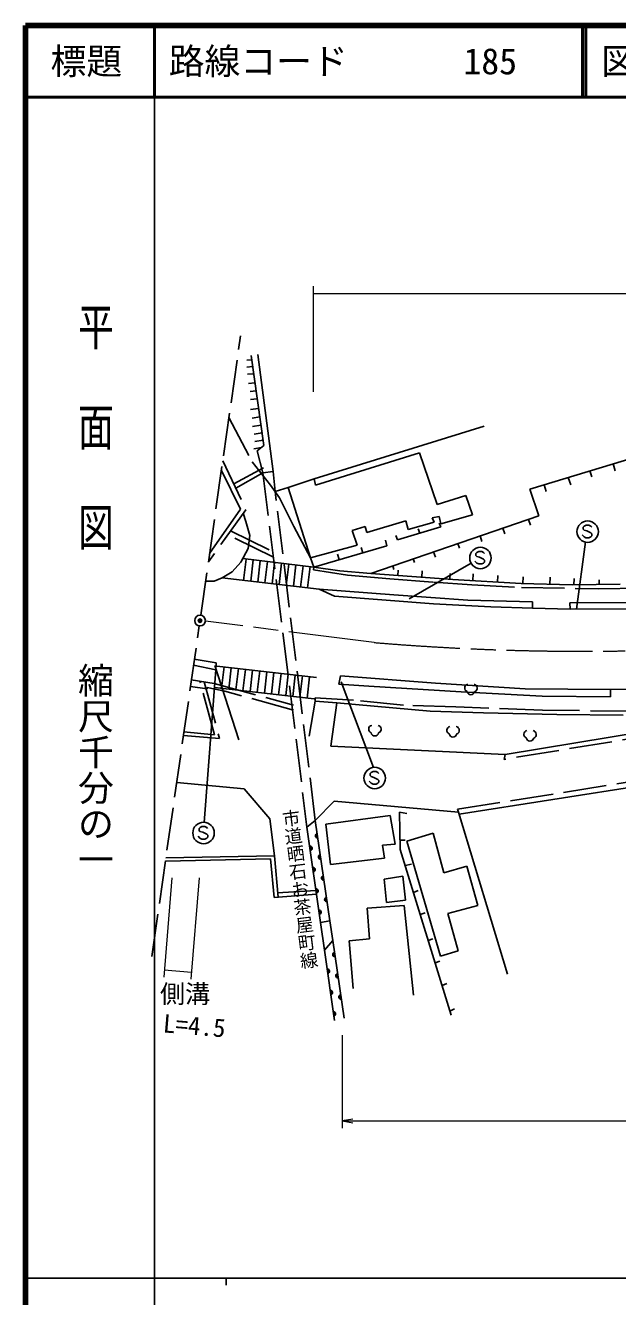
# Model space of a CAD drawing. Units: millimetres, scale not verified. Extents: x 40000 to 680000, y 20000 to 380000.
# Drawn here: x 40000 to 122656, y 202409 to 380000 of the extents above; entities that cross this region are included whole.
import ezdxf
from ezdxf.enums import TextEntityAlignment as Align

# ---------------------------------------------------------------- set-up
doc = ezdxf.new("R2010")
doc.units = ezdxf.units.MM
doc.header["$LTSCALE"] = 1000
doc.header["$PDMODE"] = 32
doc.header["$PDSIZE"] = 500
doc.linetypes.add('CHAIN', pattern=[18.5, 12, -1.5, 3.5, -1.5])
doc.linetypes.add('DASHED', pattern=[7.5, 6, -1.5])
for name, color, linetype, lineweight in [('M-BGD', 7, 'Continuous', 25), ('M-BGD-EXST', 7, 'Continuous', 25), ('M-BMK', 2, 'CHAIN', 13), ('M-BMK-SRVR', 3, 'Continuous', 25), ('M-STR-HTXT', 7, 'Continuous', 13), ('M-STR-STRC', 7, 'Continuous', 25), ('M-TTL', 2, 'Continuous', 140), ('M-TTL-BAND', 7, 'Continuous', 25), ('M-TTL-LINE', 7, 'Continuous', 50)]:
    doc.layers.add(name, color=color, linetype=linetype, lineweight=lineweight)
doc.layers.add('M-OTRS', color=6, linetype='Continuous')
doc.layers.add('M-TTL-TXT', color=7, linetype='Continuous')
doc.styles.add('@ＭＳ ゴシック', font='')
doc.styles.add('ＭＳ ゴシック', font='')
doc.styles.get('@ＭＳ ゴシック').set_extended_font_data('@MS Gothic')
doc.styles.get('ＭＳ ゴシック').set_extended_font_data('MS Gothic')

# ---------------------------------------------------------------- blocks, each defined once
blk = doc.blocks.new('open_arrow')
at = {"color": 0, "linetype": 'Continuous', "lineweight": -2}
blk.add_lwpolyline([(7.5, 1.25), (0, 0), (7.5, -1.25)], dxfattribs=at)

msp = doc.modelspace()

# ---------------------------------------------------------------- linework, layer by layer
at = {"layer": 'M-BGD', "linetype": 'DASHED'}
for p, q in [((64479, 297590), (70026, 336634)), ((68406, 325232), (71664, 319018)), ((67545, 319176), (70761, 312343)), ((69070, 315937), (73225, 318174)), ((71664, 319018), (74212, 315791)), ((73150, 317490), (69347, 315347)), ((73150, 317490), (79299, 268003)), ((74849, 314900), (74594, 317659)), ((74212, 315791), (75485, 314008)), ((80455, 268942), (74849, 314900)), ((75485, 314008), (77481, 310017)), ((70761, 312343), (65538, 305045)), ((68646, 309388), (74519, 306478)), ((77481, 310017), (79773, 305602)), ((74614, 305710), (68266, 308857)), ((80240, 304328), (80210, 303941)), ((80210, 303941), (84969, 303179)), ((84969, 303179), (90871, 302703)), ((90871, 302703), (96964, 302227)), ((96964, 302227), (102294, 301846)), ((102294, 301846), (109243, 301466)), ((109243, 301466), (120000, 301275)), ((120000, 301275), (131328, 301466)), ((57623, 249918), (64267, 296105)), ((63153, 288586), (66338, 288056)), ((66376, 280904), (64353, 288386)), ((64948, 288287), (67088, 280396)), ((66338, 288056), (77401, 285046)), ((67842, 286993), (65364, 287525)), ((77401, 284338), (67842, 286993)), ((85776, 285722), (80425, 286070)), ((92755, 285024), (85776, 285722)), ((100083, 284791), (92755, 285024)), ((112180, 284326), (100083, 284791)), ((124858, 284209), (112180, 284326)), ((67088, 280396), (62041, 280809)), ((62115, 281328), (66376, 280904)), ((129278, 281146), (106829, 277463)), ((106829, 277463), (106945, 278161)), ((100315, 270484), (130674, 275331)), ((100450, 270107), (100315, 270484))]:
    msp.add_line(p, q, dxfattribs=at)
at = {"layer": 'M-BGD'}
for p, q in [((71495, 333877), (73278, 321311)), ((74594, 317659), (72429, 334047)), ((70923, 333212), (71582, 333263)), ((70923, 332273), (71715, 332326)), ((70995, 331262), (71858, 331316)), ((72033, 330082), (71139, 329962)), ((71356, 328879), (72196, 328935)), ((71428, 327724), (72352, 327833)), ((71428, 326352), (72546, 326469)), ((71645, 325124), (72712, 325297)), ((71717, 323969), (72874, 324156)), ((104026, 324006), (80325, 316640)), ((71934, 322886), (73029, 323063)), ((72006, 321875), (73171, 322063)), ((110406, 315215), (134802, 322598)), ((71861, 320864), (72946, 321039)), ((73278, 321311), (72344, 320546)), ((72344, 320546), (73150, 317490)), ((95015, 320292), (80495, 315791)), ((97478, 313074), (95015, 320292)), ((122336, 317776), (122022, 318730)), ((70022, 312425), (67353, 317822)), ((73150, 317490), (74594, 317659)), ((80325, 316640), (76674, 315452)), ((80495, 315791), (80325, 316640)), ((116115, 315810), (115777, 316840)), ((119064, 316916), (118790, 317752)), ((76674, 315452), (74849, 314900)), ((76674, 315452), (79773, 305602)), ((101468, 314348), (97478, 313074)), ((102402, 311631), (101468, 314348)), ((111676, 311489), (110406, 315215)), ((112705, 314888), (112400, 315818)), ((65703, 306202), (70022, 312425)), ((70400, 311838), (70784, 310685)), ((88223, 303446), (111676, 311489)), ((96798, 311206), (97732, 311376)), ((97053, 310612), (96798, 311206)), ((97732, 311376), (97987, 310357)), ((97987, 310357), (102402, 311631)), ((110494, 310188), (110229, 310993)), ((70784, 310685), (71304, 308735)), ((85632, 309423), (87415, 310017)), ((86312, 307385), (85632, 309423)), ((87415, 310017), (87670, 309168)), ((87670, 309168), (93105, 310781)), ((91958, 308149), (97987, 309932)), ((93105, 310781), (93444, 309593)), ((93444, 309593), (97053, 310612)), ((94845, 309678), (95035, 309059)), ((97987, 309932), (97732, 310442)), ((106899, 308960), (106636, 309761)), ((71304, 308735), (71109, 306916)), ((79773, 305602), (86312, 307385)), ((80240, 304328), (90430, 307300)), ((90430, 307300), (90260, 308064)), ((91704, 308744), (91958, 308149)), ((100586, 306978), (100377, 307614)), ((103720, 307900), (103465, 308674)), ((71109, 306916), (70069, 305031)), ((79773, 305602), (80240, 304328)), ((83552, 306111), (83816, 305371)), ((86864, 307045), (87085, 306325)), ((94320, 304951), (94146, 305477)), ((97223, 305688), (96973, 306447)), ((70069, 305031), (68835, 303667)), ((80240, 304328), (83905, 303785)), ((83905, 303785), (88223, 303446)), ((91440, 303968), (91268, 304490)), ((92048, 303892), (92004, 303169)), ((95375, 303821), (95327, 302926)), ((66365, 302367), (65124, 302367)), ((67470, 302822), (66365, 302367)), ((68835, 303667), (67470, 302822)), ((99677, 302608), (88223, 303446)), ((99304, 303431), (99259, 302639)), ((109196, 302037), (99677, 302608)), ((102489, 303361), (102454, 302441)), ((105922, 303148), (105886, 302235)), ((116335, 301846), (109196, 302037)), ((109462, 302971), (109443, 302030)), ((113249, 302900), (113215, 301930)), ((122998, 301942), (116335, 301846)), ((116576, 302723), (116560, 301840)), ((120080, 302547), (120080, 301900)), ((81024, 301222), (83150, 300260)), ((91431, 300471), (81024, 301222)), ((83150, 300260), (96975, 299208)), ((101747, 299699), (91431, 300471)), ((96975, 299208), (104975, 298787)), ((110799, 299488), (101747, 299699)), ((104975, 298787), (110799, 298576)), ((110799, 298576), (110799, 299488)), ((110799, 298576), (116063, 298436)), ((115992, 299348), (137361, 299418)), ((116063, 298436), (115992, 299348)), ((137361, 298506), (116063, 298436)), ((63564, 291454), (66625, 290953)), ((66559, 289956), (63447, 290641)), ((66459, 290554), (69785, 280178)), ((66625, 290953), (66559, 289956)), ((83740, 287970), (83973, 289133)), ((87928, 287699), (83740, 287970)), ((83973, 289133), (97233, 288087)), ((100839, 286885), (87928, 287699)), ((97233, 288087), (109737, 287311)), ((63018, 287641), (65346, 287297)), ((65364, 287525), (65346, 287297)), ((80425, 286070), (80425, 285605)), ((112122, 286303), (100839, 286885)), ((109737, 287311), (121659, 287234)), ((121659, 286187), (112122, 286303)), ((128522, 287311), (121659, 287234)), ((121659, 287234), (121659, 286187)), ((79611, 280720), (80425, 285605)), ((80425, 285605), (83450, 285373)), ((83450, 285373), (82635, 279324)), ((83450, 285373), (96477, 284209)), ((96477, 284209), (103921, 283977)), ((103921, 283977), (114157, 283744)), ((114157, 283744), (123462, 283628)), ((106945, 278161), (129685, 281883)), ((82635, 279324), (106945, 278161)), ((61120, 274232), (70530, 273342)), ((100548, 269786), (127068, 273974)), ((70530, 273342), (74125, 269137)), ((80455, 268942), (83118, 271615)), ((83118, 271615), (100450, 270107)), ((92320, 264852), (92225, 270104)), ((92225, 270104), (93225, 269916)), ((100450, 270107), (107291, 247470)), ((74125, 269137), (74769, 263982)), ((79299, 268003), (80455, 268942)), ((82498, 254923), (80455, 268942)), ((90931, 269608), (81914, 268388)), ((81914, 268388), (82592, 262761)), ((91609, 265608), (90931, 269608)), ((79299, 268003), (81194, 254653)), ((96897, 267168), (93236, 266015)), ((98423, 261608), (96897, 267168)), ((89846, 265473), (91609, 265608)), ((90117, 263642), (89846, 265473)), ((93010, 266151), (92297, 266151)), ((99435, 241740), (92320, 264852)), ((93236, 266015), (97948, 249947)), ((59540, 263247), (74227, 263575)), ((74769, 263982), (59608, 263720)), ((74227, 263575), (74702, 258149)), ((74769, 263982), (75261, 258194)), ((82592, 262761), (90117, 263642)), ((90083, 260727), (92660, 261134)), ((92660, 261134), (93067, 257812)), ((93009, 262616), (93871, 262815)), ((101609, 262557), (98423, 261608)), ((103168, 257066), (101609, 262557)), ((90422, 257473), (90083, 260727)), ((74702, 258149), (80630, 258626)), ((80554, 259163), (75207, 258825)), ((93067, 257812), (90422, 257473)), ((94158, 258884), (94839, 259157)), ((92863, 257066), (87711, 256659)), ((87711, 256659), (88050, 252388)), ((94151, 244523), (92863, 257066)), ((95106, 255803), (95808, 256037)), ((98965, 255913), (103168, 257066)), ((100389, 250693), (98965, 255913)), ((81194, 254653), (82498, 254923)), ((81194, 254653), (81739, 250813)), ((82900, 252168), (82498, 254923)), ((88050, 252388), (85202, 252117)), ((96223, 252175), (96884, 252378)), ((82900, 252168), (81739, 250813)), ((81739, 250813), (83132, 240996)), ((84486, 241286), (82900, 252168)), ((85202, 252117), (85744, 245472)), ((97948, 249947), (100389, 250693)), ((97183, 249057), (97852, 249258)), ((98820, 246138), (98160, 245884)), ((99263, 242300), (99896, 242587))]:
    msp.add_line(p, q, dxfattribs=at)
for centre, radius, start, end in [((80767, 266798), 300, 98.29355, 278.29355), ((80767, 266798), 150, 98.29355, 278.29355), ((79721, 265033), 300, 278.07772, 98.07772), ((79721, 265033), 150, 278.07772, 98.07772), ((81200, 263829), 300, 98.29355, 278.29355), ((81200, 263829), 150, 98.29355, 278.29355), ((80142, 262062), 300, 278.07772, 98.07772), ((80142, 262062), 150, 278.07772, 98.07772), ((81633, 260860), 300, 98.29355, 278.29355), ((80564, 259092), 300, 278.07772, 98.07772), ((81633, 260860), 150, 98.29355, 278.29355), ((80564, 259092), 150, 278.07772, 98.07772), ((82066, 257892), 300, 98.29355, 278.29355), ((82066, 257892), 150, 98.29355, 278.29355), ((80986, 256122), 300, 278.07772, 98.07772), ((80986, 256122), 150, 278.07772, 98.07772), ((83188, 250192), 300, 98.29355, 278.29355), ((83188, 250192), 150, 98.29355, 278.29355), ((82161, 247843), 300, 278.07772, 98.07772), ((82161, 247843), 150, 278.07772, 98.07772), ((83621, 247223), 300, 98.29355, 278.29355), ((83621, 247223), 150, 98.29355, 278.29355), ((82582, 244873), 300, 278.07772, 98.07772), ((82582, 244873), 150, 278.07772, 98.07772), ((84053, 244255), 300, 98.29355, 278.29355), ((84053, 244255), 150, 98.29355, 278.29355), ((83004, 241903), 300, 278.07772, 98.07772), ((83004, 241903), 150, 278.07772, 98.07772)]:
    msp.add_arc(centre, radius, start, end, dxfattribs=at)
at = {"layer": 'M-BGD-EXST'}
for p, q in [((117994, 310050), (117850, 309924)), ((117850, 309924), (117850, 309641)), ((117850, 309641), (117982, 309497)), ((117982, 309497), (118371, 309377)), ((118252, 310188), (117994, 310050)), ((118660, 310182), (118252, 310188)), ((118371, 309377), (118931, 309094)), ((118931, 310043), (118660, 310182)), ((119056, 309918), (118931, 310043)), ((118931, 309094), (119063, 308956)), ((116932, 298466), (118193, 307835)), ((117982, 308560), (117718, 308830)), ((118239, 308435), (117982, 308560)), ((118660, 308435), (118239, 308435)), ((118931, 308567), (118660, 308435)), ((119063, 308699), (118931, 308567)), ((119063, 308956), (119063, 308699)), ((103029, 306372), (102884, 306246)), ((102884, 306246), (102884, 305963)), ((102884, 305963), (103016, 305819)), ((103016, 305819), (103406, 305699)), ((103286, 306510), (103029, 306372)), ((103695, 306504), (103286, 306510)), ((103406, 305699), (103965, 305416)), ((103965, 306365), (103695, 306504)), ((104091, 306240), (103965, 306365)), ((102214, 304852), (93573, 299875)), ((103016, 304882), (102752, 305152)), ((103274, 304757), (103016, 304882)), ((103695, 304757), (103274, 304757)), ((103965, 304889), (103695, 304757)), ((103965, 305416), (104097, 305278)), ((104097, 305021), (103965, 304889)), ((104097, 305278), (104097, 305021)), ((66559, 289956), (64961, 268638)), ((84093, 288271), (88605, 276324)), ((88274, 275624), (88130, 275498)), ((88130, 275498), (88130, 275215)), ((88532, 275762), (88274, 275624)), ((88940, 275756), (88532, 275762)), ((89210, 275617), (88940, 275756)), ((89336, 275492), (89210, 275617)), ((88262, 274134), (87998, 274405)), ((88130, 275215), (88262, 275071)), ((88262, 275071), (88651, 274951)), ((88519, 274009), (88262, 274134)), ((88940, 274009), (88519, 274009)), ((88651, 274951), (89210, 274669)), ((89210, 274141), (88940, 274009)), ((89210, 274669), (89342, 274530)), ((89342, 274273), (89210, 274141)), ((89342, 274530), (89342, 274273)), ((64362, 266457), (64098, 266727)), ((64374, 267946), (64230, 267820)), ((64230, 267820), (64230, 267538)), ((64230, 267538), (64362, 267393)), ((64362, 267393), (64751, 267274)), ((64619, 266331), (64362, 266457)), ((64632, 268084), (64374, 267946)), ((65040, 268078), (64632, 268084)), ((64751, 267274), (65311, 266991)), ((65311, 267940), (65040, 268078)), ((65311, 266463), (65040, 266331)), ((65436, 267814), (65311, 267940)), ((65311, 266991), (65442, 266853)), ((65442, 266595), (65311, 266463)), ((65442, 266853), (65442, 266595)), ((65040, 266331), (64619, 266331))]:
    msp.add_line(p, q, dxfattribs=at)
for centre in [(118480, 309278), (103514, 305600), (88760, 274852), (64860, 267175)]:
    msp.add_circle(centre, 1500, dxfattribs=at)
for centre, radius, start, end in [((101849, 287429), 537, 100.75605, 249.2973), ((102516, 287422), 545, 290.56616, 78.96113), ((102184, 287007), 532, 188.73985, 349.61114), ((88448, 281685), 537, 100.75605, 249.2973), ((88784, 281264), 532, 188.73985, 349.61114), ((89115, 281678), 545, 290.56616, 78.96113), ((99356, 281524), 537, 100.75605, 249.2973), ((99691, 281102), 532, 188.73985, 349.61114), ((100023, 281517), 545, 290.56616, 78.96113), ((110102, 280958), 537, 100.75605, 249.2973), ((110768, 280951), 545, 290.56616, 78.96113), ((110437, 280536), 532, 188.73985, 349.61114)]:
    msp.add_arc(centre, radius, start, end, dxfattribs=at)
at = {"layer": 'M-BMK'}
msp.add_line((88687, 293788), (65118, 296754), dxfattribs=at)
msp.add_arc((117730, 638539), 345973, 265.18464, 270.99212, dxfattribs=at)
at = {"layer": 'M-BMK-SRVR'}
msp.add_circle((64374, 296848), 750, dxfattribs=at)
at = {"layer": 'M-OTRS'}
msp.add_point((64374, 296848), dxfattribs=at)
at = {"layer": 'M-STR-HTXT'}
for p, q in [((80210, 328795), (80210, 343551)), ((80210, 342551), (188336, 342551)), ((60438, 260914), (59303, 247053)), ((64246, 260914), (63086, 246743)), ((59384, 248049), (63168, 247739)), ((84219, 238915), (84219, 225949)), ((84219, 226949), (242905, 226949))]:
    msp.add_line(p, q, dxfattribs=at)
at = {"layer": 'M-STR-STRC'}
for p, q in [((70331, 305505), (80238, 304336)), ((70801, 305449), (70449, 302470)), ((71794, 305332), (71442, 302353)), ((72787, 305215), (72436, 302236)), ((73780, 305098), (73429, 302118)), ((74773, 304981), (74422, 302001)), ((75766, 304863), (75415, 301884)), ((76760, 304746), (76408, 301767)), ((77753, 304629), (77401, 301650)), ((78746, 304512), (78394, 301532)), ((79739, 304395), (79387, 301415)), ((67470, 302822), (81024, 301222)), ((66740, 290499), (80647, 288892)), ((67389, 287404), (67733, 290384)), ((68382, 287289), (68727, 290269)), ((69376, 287174), (69720, 290154)), ((70369, 287059), (70713, 290039)), ((71362, 286944), (71707, 289925)), ((72356, 286830), (72700, 289810)), ((73349, 286715), (73694, 289695)), ((74343, 286600), (74687, 289580)), ((75336, 286485), (75680, 289465)), ((76329, 286371), (76674, 289351)), ((77323, 286256), (77667, 289236)), ((78316, 286141), (78660, 289121)), ((79310, 286026), (79654, 289006)), ((66395, 287518), (80303, 285911))]:
    msp.add_line(p, q, dxfattribs=at)
at = {"layer": 'M-TTL'}
for p, q in [((40000, 380000), (40000, 20000)), ((680000, 380000), (40000, 380000))]:
    msp.add_line(p, q, dxfattribs=at)
at = {"layer": 'M-TTL-BAND'}
for p, q in [((58000, 370000), (58000, 20000)), ((40000, 205000), (579000, 205000)), ((68000, 205000), (68000, 204000))]:
    msp.add_line(p, q, dxfattribs=at)
at = {"layer": 'M-TTL-LINE'}
for p, q in [((58000, 380000), (58000, 370000)), ((117750, 380000), (117750, 370000)), ((118250, 380000), (118250, 370000)), ((40000, 370000), (680000, 370000))]:
    msp.add_line(p, q, dxfattribs=at)

# ---------------------------------------------------------------- block references
at = {"layer": 'M-STR-HTXT', "xscale": 200, "yscale": 200}
msp.add_blockref('open_arrow', (84219, 226949), dxfattribs=at)

# ---------------------------------------------------------------- texts
at = {"layer": 'M-BGD-EXST', "style": '@ＭＳ ゴシック'}
msp.add_text('市道晒石お茶屋町線', height=1833, rotation=277.125, dxfattribs=at).set_placement((78256, 247982), align=Align.BOTTOM_RIGHT)
at = {"layer": 'M-STR-HTXT', "style": 'ＭＳ ゴシック'}
msp.add_text('側溝', height=2566, dxfattribs=at).set_placement((58779, 242647), align=Align.BOTTOM_LEFT)
msp.add_text('L=4.5', height=2566, rotation=355.32, dxfattribs=at).set_placement((63414, 238205), align=Align.BOTTOM_CENTER)
at = {"layer": 'M-TTL-BAND', "style": '@ＭＳ ゴシック', "width": 1.4}
msp.add_text('平  面  図', height=3666, rotation=270, dxfattribs=at).set_placement((49777, 306475), align=Align.MIDDLE_RIGHT)
at = {"layer": 'M-TTL-BAND', "style": '@ＭＳ ゴシック'}
msp.add_text('縮尺千分の一', height=3666, rotation=270, dxfattribs=at).set_placement((49777, 261030), align=Align.MIDDLE_RIGHT)
at = {"layer": 'M-TTL-TXT', "style": 'ＭＳ ゴシック'}
msp.add_text('標題', height=3666, dxfattribs=at).set_placement((48500, 375000), align=Align.MIDDLE_CENTER)
for s, p in [('路線コード', (60000, 375000)), ('185', (101142, 375000)), ('図面コード', (120380, 375000))]:
    msp.add_text(s, height=3666, dxfattribs=at).set_placement(p, align=Align.MIDDLE_LEFT)

doc.saveas('drawing.dxf')
